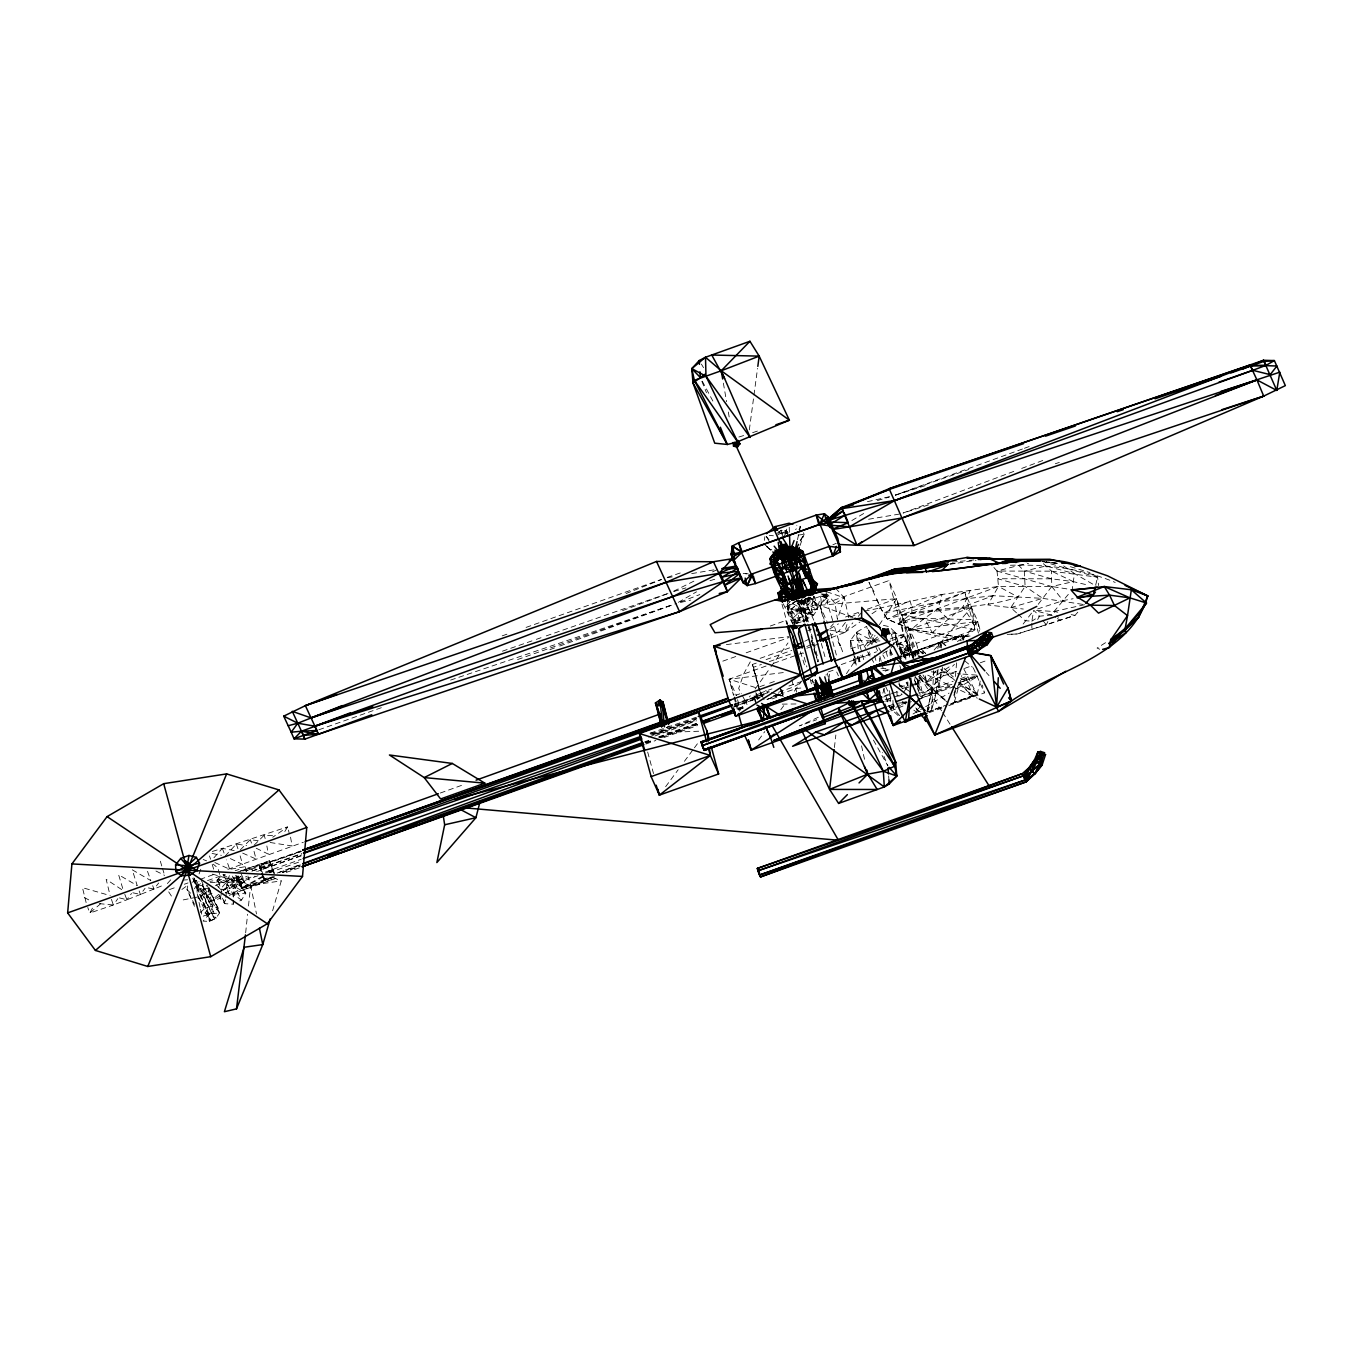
<?xml version="1.0" encoding="UTF-8"?>
<svg xmlns="http://www.w3.org/2000/svg" width="1353" height="1353" viewBox="0 0 1353 1353"><rect width="100%" height="100%" fill="white"/><g stroke="black" fill="none" stroke-linecap="round" stroke-linejoin="round"><path stroke-width="0.75" stroke-dasharray="5 3.75" d="M963.776 639.665L963.877 635.69L941.214 641.728L903.212 655.326L898.73 643.419L906.425 640.459L913.207 657.812M954.761 692.415L954.491 702.308L951.21 703.678L954.203 702.731L961.814 675.536M219.271 894.874L220.319 898.747L224.919 903.686L233.291 904.193L234.086 886.181L237.57 880.549L246.686 876.389M947.963 704.439L928.479 711.712L931.354 710.815L936.361 692.854L938.119 668.534M933.722 670.614L931.608 710.376L943.599 706.367M909.504 657.118L910.146 648.797L906.814 645.753L898.73 643.419L899.119 648.679L902.451 651.757L904.48 657.71M955.438 676.517L956.605 662.412M962.862 640.07L963.877 635.69L962.643 639.445M963.218 640.087L963.218 636.181L941.214 641.728L938.694 644.688L918.416 649.897L915.846 652.755L902.84 656.171L905.275 650.049L902.908 653.973L905.36 659.469M245.654 932.826L247.599 914.239M248.478 905.986L250.66 885.336L247.887 876.017M917.994 653.922L918.416 649.897L922.374 650.81L925.672 653.398M940.572 647.749L941.214 641.728L944.969 642.624L963.218 636.181M834.412 747.549L835.85 734.983M927.668 712.152L928.057 708.617M828.848 679.138L829.541 673.676L825.854 674.995M898.071 715.5L889.445 707.467L891.272 693.04M749.325 429.899L753.706 397.106M753.976 395.059L757.545 368.422M764.344 540.371L764.851 536.684M893.809 704.355L893.234 708.245L899.914 715.991M914.611 680.779L915.254 676.601L915.541 685.041M783.252 603.776L793.078 624.342L804.984 620.773L810.718 613.484L813.221 598.736L826.514 594.373L828.324 598.872L827.173 602.373L833.16 622.16M222.433 898.121L224.919 903.686L225.596 899.66M225.934 897.648L227.084 881.429L230.484 872.973M1017.93 614.144L1025.084 620.706L1031.849 621.179L1033.743 610.237L1039.544 616.19L1051.095 615.04L1055.814 617.678M918.399 676.534L932.369 688.677L926.923 712.371L938.779 687.527L942.178 669.025M220.319 898.747L221.317 893.47M917.486 687.341L919.871 674.961L934.077 689.015L936.361 692.854L945.172 700.533M937.714 670.581L934.077 689.015L919.533 694.275M187.746 885.978L187.002 889.53L194.494 906.307M914.949 656.746L915.846 652.755M794.228 624.308L795.293 619.606L798.152 622.684L794.228 624.308L791.505 621.247L795.293 619.606L793.078 624.342L791.505 621.247M937.798 648.662L938.694 644.688M797.475 539.661L800.536 526.283L796.714 525.268M963.793 668.889L977.137 694.546L949.586 704.372L977.137 694.546L980.299 680.711M926.856 711.982L932.369 688.677L917.841 677.616M917.757 699.569L936.361 692.854L942.567 666.978M1095.676 585.071L1097.604 577.207L1090.721 572.86M869.116 582.602L880.499 607.937L887.314 619.217L911.533 629.297L924.42 618.253L937.95 609.036L942.043 594.441L998.48 586.424L1051.738 586.492L1072.236 589.739L1074.451 573.554L1060.617 563.744M831.385 637.584L844.644 632.527L847.79 621.619M272.613 910.738L281.289 880.871L273.678 877.894M798.152 622.684L791.404 622.109L804.984 620.773L790.558 620.266C805.069 617.019 821.931 610.152 825.584 594.018M939.456 647.444L941.214 641.728L944.597 644.045M917.249 653.702L918.416 649.897L923.524 653.381L918.416 649.897L899.576 659.063M792.486 618.507L791.251 609.256L800.756 600.952L810.599 605.941L813.627 615.057L787.48 600.783L788.173 608.833L817.28 609.645L814.032 601.121L813.897 596.25L812.95 599.971L792.486 618.507L787.598 605.654L799.319 620.181L807.048 618.913L813.627 615.057L817.28 609.645L817.043 604.114L813.897 596.25L787.598 605.654L788.41 614.347L792.486 618.507L799.319 620.181L806.134 598.297M916.86 684.5L919.279 676.872M800.807 600.326L788.038 612.757L800.063 608.799L802.447 601.324M835.545 588.166L844.289 597.772L837.406 619.353L835.105 603.455L827.376 594.204M868.152 655.613L869.404 651.926M871.873 644.552L874.985 635.335M882.832 693.125L885.319 685.751L891.001 698.469M799.319 620.181L797.458 610.643L800.756 600.952L807.048 618.913L797.458 610.643L791.251 609.256M200.802 869.252L198.857 874.528L196.946 870.233M799.995 545.563L804.122 534.317L801.974 529.497M785.214 533.048L786.753 529.124M954.017 693.091L956.96 685.582M194.409 888.853L198.992 881.26M209.055 887.669L219.507 912.937L216.108 918.163L209.614 921.393L203.051 921.122L209.478 913.918L212.827 906.087L207.905 888.177M798.93 529.852L800.536 526.283L795.479 529.48M953.713 695.307L959.48 682.622L977.965 676.094M1047.865 621.568L1046.258 624.832L1017.388 633.948L1008.949 634.371M216.649 882.291L219.964 875.645L217.918 868.119L213.233 864.144M750.255 661.854L743.862 673.608L738.67 688.406L741.444 693.768M92.478 908.134L89.788 913.038L87.759 907.44M800.418 541.048L804.122 534.317L795.953 535.382M1037.633 619.505L1039.544 616.19L1031.849 621.179M1023.156 624.021L1033.743 610.237M284.823 831.554L287.614 826.869L289.305 833.634M271.496 877.505L242.796 890.206L242.356 887.585L223.228 874.579L217.765 879.382L216.666 885.15L220.438 889.192L227.084 881.429L236.149 875.323L237.57 880.549L245.789 893.149L241.544 900.033L238.246 901.69M807.47 598.043L813.221 598.736L817.483 607.818L820.916 596.03L824.586 597.4L826.514 594.373L821.085 593.916L824.586 597.4L828.324 598.872L826.514 594.373L827.173 602.373M245.874 871.18L269.535 860.677L275.319 875.814M899.846 650.573L901.284 654.378L906.814 645.753L906.425 640.459L912.92 657.879M800.147 540.507L804.122 534.317M200.075 907.288L197.115 893.454L203.626 890.223L207.026 884.997L219.507 912.937L209.478 913.918L202.815 916.285M846.403 673.743L858.157 656.273M865.193 645.804L873.412 633.576M879.281 624.849L896.887 598.652L888.836 580.606L819.715 605.298L823.487 619.217M1016.509 612.841L1010.776 607.598L1025.117 586.458L1024.272 571.101L1018.724 565.436L997.043 571.051L992.933 566.417M906.239 658.015L903.212 655.461L908.692 647.478L908.979 651.469L901.284 654.378L900.963 650.353L908.692 647.478L901.284 654.378M100.731 903.635L89.788 913.038L113.364 905.022L117.829 898.663M778.651 533.488L780.901 530.291L785.805 530.325L788.359 536.042M787.074 531.678L783.675 536.481L780.901 530.291L787.074 531.678L782.034 532.456L777.518 535.095M855.722 653.82L850.716 648.865L850.479 640.527L856.297 632.291L866.63 626.338L871.4 643.91M891.103 647.799L895.771 641.204L895.517 632.866L889.276 626.676L882.224 625.086M903.297 692.685L907.964 686.089L907.846 681.912M797.458 610.643L804.122 612.452L814.032 601.121L817.043 604.114L788.41 614.347L787.48 600.783M739.313 711.171L750.272 695.814M755.143 688.998L769.739 668.534M770.956 666.826L787.987 642.946M758.644 739.99L764.8 731.567M780.816 709.682L785.738 702.951M794.346 691.163L801.737 681.049M99.209 903.618L113.364 905.022L126.911 899.779L131.512 893.487M665.642 786.685L678.157 769.772M684.415 761.316L693.176 749.494M694.427 747.803L698.165 742.729M119.453 897.902L126.911 899.779L140.441 894.451L145.059 888.295M845.422 622.481L838.589 631.496L831.08 635.047M1038.241 604.301L1051.738 586.492L1051.518 571.152L1040.288 560.869L1050.452 562.307M132.882 892.794L140.441 894.451L153.938 889.056L158.69 882.968M1068.312 594.39L1051.095 615.04L1035.671 610.761M829.829 630.075L844.644 632.527L852.813 622.854M858.259 616.393L862.351 611.539M936.225 670.75L926.839 681.878L922.864 674.657M963.015 638.937L977.762 621.433L964.689 592.242L901.893 614.685L912.108 652.214L974.887 629.788L971.488 607.446L901.893 614.685L915.118 655.698M934.111 650.066L971.488 607.446L978.456 633.136M167.383 883.56L171.391 879.078M830.742 626.811L833.414 623.818M1077.817 612.199L1075.026 615.344L1017.388 633.948L1007.089 634.388M213.943 857.734L222.366 848.365L287.614 826.869L272.731 837.253M821.085 593.916L827.833 596.639L821.186 603.878L820.916 596.03L827.833 596.639L826.091 592.343M225.139 856.128L236.335 844.035L246.601 845.625M790.389 601.358L784.858 607.328L798.507 600.242M240.276 849.955L250.271 839.638L258.186 840.754M921.579 697.15L954.44 664.357M254.195 845.151L264.19 835.224L274.101 835.782M222.991 890.528L228.302 885.826L237.147 883.881L236.149 875.323L242.356 887.585L229.384 895.517M920.784 706.486L916.607 710.156L920.886 711.949M1082.552 604.351L1042.74 598.364L993.153 595.692L962.879 606.99L932.251 632.68L911.533 629.297L887.314 619.217L880.499 607.937L877.116 599.48M867.239 646.024L877.522 636.992M201.174 879.991L212.827 906.087L193.378 879.704L196.98 885.961L197.115 893.454L209.614 921.393L209.478 913.918L218.205 908.167L212.827 906.087L205.876 907.66L200.599 912.159L209.478 913.918L216.108 918.163L202.121 884.456M910.095 685.582L915.947 683.231L919.6 680.136L922.239 692.364L918.991 692.448L913.495 677.752M202.392 884.676L209.14 902.214L221.892 891.83M223.482 890.545L241.003 876.27L244.724 881.885L246.618 888.82L241.003 876.27L209.935 881.361M776.977 533.471L779.599 531.357M905.918 659.435L902.908 653.973L905.056 652.349M898.121 623.902L912.396 613.112L970.253 590.432L962.879 606.99L971.302 619.606L911.922 618.152L898.121 623.902L924.42 618.253L932.251 632.68L955.59 636.654L969.661 636.113M889.986 709.682L894.739 706.215M181.894 889.479L186.9 885.826M893.775 643.368L903.939 636.231L896.887 598.652L819.715 605.298L824.095 619.251M844.644 632.527L860.001 621.991M871.958 613.788L880.499 607.937L942.043 594.441L911.837 607.159L887.314 619.217C929.765 604.977 975.682 611.421 1017.946 597.028L998.48 586.424L911.922 618.152L911.837 607.159L910.045 600.681L883.509 613.197L939.997 601.73L993.153 595.692M957.4 641.542L974.887 629.788L964.689 592.242M949.113 666.894L926.839 681.878L924.15 674.183M219.507 912.937L203.626 890.223L196.98 885.961L200.481 883.661M666.183 727.813L669.194 725.885M1105.519 642.692L1097.08 648.053L1099.651 649.237M200.362 896.176L210.003 890.189M835.105 603.455L844.289 597.772L848.838 617.983M851.883 520.533L866.326 511.924M796.765 600.529L791.826 603.421L788.173 608.833L788.41 614.347M913.038 713.995L923.845 707.72M925.638 706.672L949.062 693.091M956.267 688.914L977.881 676.365M678.343 602.322L696.524 591.819M778.567 692.279L793.721 686.867L802.312 681.929M883.052 653.414L889.936 649.44L893.538 656.763M898.696 696.321L902.147 694.326L896.532 691.468M202.46 884.507L209.14 902.214L223.38 894.079M225.156 893.065L244.724 881.885L240.716 872.922M829.812 628.807L838.454 623.885M262.533 876.338L242.356 887.585L237.739 875.949M269.873 872.245L273.543 870.199L269.196 861.218L236.555 872.465M263.48 876.71L241.697 888.6L237.57 880.549L227.084 881.429L217.765 879.382L218.78 887.128M220.438 889.192L227.304 889.581L234.086 886.181L245.789 893.149L233.004 894.215L225.444 892.54M673.726 591.16L695.916 580.149M712.541 571.896L718.088 569.156M804.731 641.254L810.126 638.599M850.53 617.171L858.969 613.163M806.709 646.599L812.341 643.943M818.328 717.259L799.555 725.868L816.705 719.711M257.611 871.4L270.38 865.599L272.545 871.755L268.655 872.736M902.84 656.171L904.65 655.359M805.001 599.345L810.396 596.944M921.021 698.283L949.84 686.884M832.822 544.819L836.222 543.331M148.373 887.923L153.938 889.056L163.544 885.133M884.794 695.763L890.629 693.413M902.316 688.711L908.151 686.36M890.866 710.917L896.481 708.651M898.358 707.89L903.973 705.64M626.135 593.51L632.003 591.193M633.965 590.415L661.363 579.591M883.644 697.015L897.36 691.586M905.208 688.491L909.131 686.935M911.093 686.157L918.941 683.062L916.539 677.464M910.146 648.797L902.451 651.757L898.73 643.419L910.146 648.797L912.785 658.167M903.212 655.461L910.907 652.501M899.119 648.679L906.814 645.753L908.979 651.469M680.407 601.916L699.839 594.559M1013.786 471.402L903.077 513.041L929.139 504.686M1021.684 468.426L1045.412 459.496M622.566 610.609L667.942 593.561M277.145 873.04L300.89 864.313M653.245 734.78L696.795 718.781M734.408 704.947L768.047 692.584L734.239 704.541M263.277 878.148L261.856 872.871L264.427 879.01L268.401 877.556L264.427 879.01L264.478 880.313L272.427 877.471L264.478 880.313L261.417 873.497M282.27 872.482L300.112 865.937M654.852 735.998L696.474 720.76M734.138 706.959L759.896 697.522L734.019 706.57M549.876 649.677L557.791 646.785M559.77 646.058L676.517 603.387M1022.462 448.993L895.398 495.08L954.964 474.311M1024.441 448.266L1032.39 445.391M890.257 638.988L903.973 634.033L913.799 656.019M841.278 664.56L876.524 651.808M896.126 644.738L905.918 641.187L903.973 634.033M286.278 872.414L300.231 867.544M645.026 742.408L649 740.97M658.911 737.385L698.537 723.026M738.18 708.651L746.112 705.792M773.865 695.73L781.797 692.854L782.981 695.036L769.079 700.008M902.823 656.932L912.615 653.381L913.579 656.966M885.183 671.156L889.09 669.752M885.944 700.025L901.673 694.343M900.523 705.606L893.234 708.245L889.445 707.467L883.374 688.017M192.126 882.241L198.079 880.11M200.075 879.399L213.96 874.393M227.862 869.404L303.326 842.276M440.317 793.027L464.147 784.452M272.427 877.454L264.478 880.313L261.856 872.871M645.871 743.051L651.842 740.903M661.769 737.334L697.522 724.464M767.05 699.45L782.947 693.717L781.696 689.54M960.478 678.631L967.632 676.06L966.431 679.071L972.672 695.73L977.137 694.546L966.431 679.071L958.888 680.052M770.297 626.033L785.856 620.469L787.412 623.936M807.707 630.532L811.394 629.213M845.54 617.002L859.375 612.063M867.273 609.239L896.887 598.652L912.007 654.277L904.108 657.101M722.823 661.143L736.438 656.29M746.163 652.806L788.968 637.517M756.259 663.105L752.302 664.509L760.082 693.159L761.316 695.899L765.257 694.478M766.119 659.587L791.776 650.421M758.712 686.343L753.536 667.266L761.418 664.441M769.316 661.617L791.015 653.871M806.811 648.222L818.65 643.994M766.069 666.031L729.132 679.223L733.512 695.357M773.848 663.241L797.188 654.903M799.133 654.209L803.022 652.822L806.845 666.944M169.497 889.564L176.905 886.908M184.312 884.253L188.016 882.934M850.716 648.865L878.723 638.87M891.796 634.202L895.517 632.866L900.827 652.383M207.567 880.6L225.308 874.258M235.185 870.74L239.126 869.336M915.677 655.562L908.692 629.889L971.488 607.446M240.445 871.078L269.535 860.677L273.796 873.023M735.863 695.256L739.837 693.835M759.709 686.732L767.658 683.891M769.637 683.18L777.586 680.339M261.146 871.433L259.083 865.632L301.415 851.189M892.101 640.476L903.939 636.231L888.836 580.606M251.861 871.163L301.482 853.642M203.542 889.665L207.483 888.261M215.364 885.437L241.003 876.27M301.042 855.519L261.315 869.725L259.691 866.089L301.55 851.477M760.082 693.159L771.92 688.914M265.391 872.076L301.161 859.29M650.81 734.358L696.491 718.02M258.017 875.746L240.563 881.987L237.57 880.549L245.789 893.149M265.78 872.973L273.543 870.199L265.239 871.569M788.934 686.022L800.773 681.794M828.391 671.917L834.311 669.803M269.146 872.702L300.941 861.337M648.594 737.097L696.271 720.067M207.263 895.263L215.144 892.456M223.025 889.631L244.724 881.885L209.85 882.562M974.887 629.788L901.893 614.685L916.37 643.368L977.762 621.433L980.519 631.563M279.175 872.465L301.026 864.652M644.721 741.833L648.696 740.412M658.623 736.878L698.351 722.671M738.078 708.482L746.027 705.64M773.848 695.696L781.797 692.854L780.36 687.578L782.981 695.036L781.662 691.315M771.142 697.421L795.767 688.626L803.97 687.662M282.32 872.617L300.197 866.224M645.871 742.712L651.825 740.581M659.774 737.74L697.522 724.244M767.05 699.4L782.947 693.717M273.391 876.507L242.356 887.585L238.28 876.017L242.796 890.206L236.995 876.795M645.905 744.015L655.833 740.463M663.782 737.622L697.556 725.563M274.676 876.812L241.697 888.6L275.775 878.418L230.839 894.451M209.14 902.214L220.979 897.986M904.092 655.41L961.611 634.861L963.336 638.717M192.701 878.215L210.611 920.497L214.586 919.076L196.033 879.738M956.537 671.274L926.839 681.878L925.181 675.807M964.469 668.433L970.405 666.319M980.299 662.784L988.231 659.943M919.025 693.446L953.222 681.236M887.568 706.401L895.28 703.645M890.426 707.213L894.401 705.809M902.333 702.968L906.29 701.547M920.175 696.592L949.941 685.954M959.852 682.419L977.712 676.026M928.919 712.727L946.779 706.351M948.757 705.64L984.46 692.888L982.346 685.075M760.149 658.336L789.814 647.783M502.217 635.859L508.187 633.745M526.08 627.403L661.296 579.456M318.885 729.774L384.455 706.604M517.573 659.554L672.542 604.791L448.722 680.728M928.801 711.712L944.106 706.3M300.856 850.952L259.083 865.632L261.163 871.061M915.896 695.594L936.361 692.854L955.083 686.242M956.943 473.618L968.849 469.457M502.437 651.182L534.334 640.054M536.329 639.36L544.295 636.57M546.291 635.876L667.892 593.477M259.759 868.558L301.618 854.047M650.387 733.123L696.22 717.225M734.087 704.101L767.98 692.364M301.195 855.908L261.315 869.725L263.192 874.816M652.095 734.408L695.966 719.221M733.85 706.114L761.756 696.44M972.435 696.288L959.48 682.622L977.137 694.546L954.491 702.308L972.672 695.73L958.296 683.316M752.64 432.672L758.441 430.711M667.198 577.393L680.694 572.826M1037.65 608.951L1063.103 600.614L1073.149 598.702M1055.357 463.724L1059.365 462.422M895.415 495.164L927.549 484.915M212.37 851.443L222.366 848.365L234.729 850.665M738.873 437.019L744.81 435.209M877.37 500.593L889.395 496.991M673.895 591.481L685.92 587.879M709.97 580.691L717.986 578.306M1010.776 607.598L1042.74 598.364L1025.117 586.458L997.753 578.746L1051.619 578.83L1073.335 581.638L1089.013 585.325M252.267 870.74L270.38 865.599M196.726 897.191L179.864 900.591M889.445 707.467L899.441 704.828M901.436 704.304L911.432 701.666M237.57 880.549L255.057 876.152M242.677 871.011L271.26 864.229L273.577 873.125M938.779 687.527L951.954 684.398M961.459 679.527L977.627 675.739M680.593 602.44L690.757 600.089M824.586 597.4L827.833 596.639M867.425 501.675L889.411 496.703M997.043 571.051L1051.738 586.492L1073.335 581.638L1051.518 571.152L997.043 571.051L998.48 586.424L987.825 604.96L1023.308 609.036M1084.497 604.723L1053.97 611.488L1035.755 610.355M1018.724 565.436L1028.534 563.355M864.364 611.15L880.499 607.937M882.849 670.547L888.887 669.515M885.775 701.311L891.813 700.279M230.889 869.133L245.13 866.698L256.546 871.18M868.592 519.264L899.068 514.123M667.3 577.714L675.435 576.344M691.687 573.604L714.029 569.833M949.992 564.235L955.996 563.322M958.009 563L976.054 560.227M212.539 874.123L250.66 885.336L281.289 880.871M726.358 644.603L788.698 636.654M917.435 654.92L908.692 629.889L977.762 621.433L979.403 631.242M783.286 672.576L729.132 679.223L734.036 694.985M897.073 703.306L907.339 702.139M950.06 563.829L956.03 563.22M952.309 562.121L958.262 561.512M960.258 561.309L974.16 559.888M885.133 699.298L891.238 698.706M196.98 885.961L205.013 885.183M183.416 880.059L187.577 879.771M915.947 683.231L918.941 683.062L919.38 687.95L915.947 683.231L922.239 692.364M970.016 636.011L955.59 636.654L911.533 629.297M649.964 733.14L700.6 731.144M782.237 704.118L796.748 703.966M796.951 600.901L814.032 601.121M852.864 650.776L850.479 640.527L881.361 640.984M899.728 685.971L907.964 686.089L906.899 682.183M1010.37 565.266C1046.376 564.133 1082.248 568.548 1115.227 582.45M788.038 612.757L810.718 613.484L805.204 601.104M748.158 573.79L742.408 573.486L746.67 573.824M1049.911 562.493L1045.835 561.969L1049.827 562.205M880.888 668.23L889.293 668.822M931.338 671.849L960.765 673.963M962.879 674.115L977.593 675.181M1051.518 571.152L1097.604 577.207L1098.568 585.545M769.231 535.314L773.358 535.788M1045.835 561.969L1049.539 562.425M1051.382 562.645L1058.773 563.524M1051.941 562.747L1058.029 563.524M1052.482 562.594L1058.587 563.457M270.11 842.496L292.13 845.963L290.371 836.239M1057.792 612.182L1053.97 611.488L1058.334 617.374M1071.187 614.634L1075.026 615.344L1046.258 624.832L1041.793 619.065M212.1 853.439L221.418 855.35M908.692 629.889L961.408 640.798M902.772 701.936L906.189 702.647M860.491 655.85L867.544 657.44M787.412 533.809L781.29 532.321L780.901 530.291M807.842 598.719L812.95 599.971L817.043 604.114M813.627 615.057L804.122 612.452L801.044 608.004M1051.619 578.83L1024.272 571.101L1045.903 566.011L1074.451 573.554L1098.822 587.625M1097.604 577.207L1040.288 560.869M902.908 653.973L906.882 655.106L905.275 650.049M106.16 894.434L82.465 887.669L86.406 903.703M1070.392 566.704L1089.943 572.607M755.329 687.51L729.132 679.223L736.472 695.662M765.409 690.69L769.434 691.975M771.447 692.601L783.539 696.423M759.828 697.928L753.384 695.882L753.638 699.416M826.751 591.785L844.289 597.772M853.016 617.543L819.715 605.298L827.765 623.344M892.202 631.919L903.939 636.231L912.007 654.277M203.187 859.51L206.569 860.829M800.063 608.799L810.718 613.484M242.677 853.117L256.038 859.02L253.704 850.124M214.839 862.537L229.706 869.286L226.441 859.882M927.718 675.164L950.635 685.768M952.546 686.664L977.373 698.148M230.382 858.614L242.627 864.449L239.38 853.286M256.224 848.246L268.351 854.132L266.862 845.963M758.272 698.283L753.384 695.882L755.634 702.9M904.041 648.797L916.742 655.123M155.95 871.011L164.626 875.374M876.862 642.776L856.297 632.291L858.259 648.645M84.309 897.546L91.547 901.335M810.599 605.941L817.28 609.645M1057.37 618.558L1060.515 620.334M228.302 885.826L223.228 874.579L227.084 881.429L234.086 886.181L241.544 900.033L233.004 894.215L228.302 885.826L217.765 879.382L221.655 891.695M919.651 711.171L916.607 710.156L916.082 705.674M977.137 694.546L955.117 680.559L942.72 669.667M121.685 889.581L106.177 879.349L110.117 895.568M898.713 684.178L912.463 693.311M902.299 701.717L905.597 704.118M913.833 710.139L917.131 712.541M763.836 544.058L771.853 549.944M811.124 680.255L814.269 682.622M940.606 669.515L953.493 679.324M925.469 653.296L922.374 650.81L941.214 641.728L945.933 645.55M964.774 660.856L972.452 667.198M945.037 699.67L932.369 688.677L948.149 703.053M766.914 546.73L771.531 550.739M766.847 546.68L771.362 550.62M945.544 645.719L941.214 641.728L941.553 648.036M944.106 668.399L953.324 676.923M922.712 653.905L918.416 649.897L918.67 654.074M809.99 597.062L812.95 599.971L810.244 592.648M937.95 609.036L947.861 618.93M899.83 685.87L902.654 688.694M190.553 893.183L187.002 889.53L194.544 904.396M919.871 674.961L936.361 692.854M788.241 532.981L785.805 530.325L781.29 532.321L783.742 537.851M986.236 672.458L989.043 675.621M778.77 531.053L781.222 534.012M1051.738 586.492L1063.103 600.614M766.407 536.464L768.994 539.695M915.761 707.89L919.55 712.845M198.265 897.614L209.478 913.918M806.117 615.412L794.904 597.891M168.702 891.864L171.882 896.768M766.204 536.532L770.567 543.297M920.192 677.092L941.553 710.782M942.669 712.557L950.533 724.971M232.395 876.084L237.147 883.881L233.004 894.215L233.291 904.193M701.395 364.126L703.543 367.695M866.546 649.981L856.297 632.291L863.721 659.604M867.561 651.757L873.7 662.378M868.66 629.906L877.759 645.973M878.757 647.749L881.801 653.11M882.816 654.886L884.828 658.454M873.446 740.125L887.889 765.933L882.427 752.572M915.947 677.599L918.941 683.062L918.991 692.448M874.004 591.701L868.93 582.28M842.682 651.774L840.01 644.924M702.292 381.191L713.166 401.638M742.374 695.56L747.008 704.507M193.851 877.809L214.586 919.076M840.331 645.888L837.659 640.544L840.331 645.888L833.752 624.139M906.155 682.419L907.964 686.089M857.87 656.949L860.609 662.632M208.734 888.566L218.205 908.167M973.264 667.841L984.46 692.888M905.918 641.187L914.56 660.535M868.254 629.974L874.748 644.502M875.56 646.311L877.996 651.757M798.405 599.565L807.048 618.913M753.536 667.266L752.302 664.509L759.625 690.013M764.039 699.805L761.062 693.142L753.384 695.882L757.105 704.22M757.731 699.721L755.786 692.567L758.187 697.911M269.196 861.218L273.898 872.617M193.378 879.704L205.876 907.66M804.663 599.616L813.948 620.57M836.729 672.035L838.42 675.857M227.304 889.581L229.553 895.06M701.852 381.292L706.486 392.776M779.937 688.203L781.797 692.854M194.088 878.232L210.611 920.497M124.814 894.35L126.911 899.779M755.786 692.567L757.765 697.928M152.686 885.674L153.938 889.056M139.156 890.934L140.441 894.451M854.267 658.691L856.398 664.594M250.271 839.638L251.523 843.105M222.366 848.365L224.446 854.183M147.511 871.332L150.826 880.583L132.256 869.81L137.245 885.64L118.624 874.765L123.411 890.731M111.42 899.356L113.364 905.022M236.335 844.035L238.213 849.566M209.478 855.942L210.578 859.223M897.648 646.971L895.771 641.204L896.819 645.093M762.196 696.643L761.062 693.142L761.316 696.66M259.691 866.089L261.315 871.163M734.662 696.947L738.958 710.731M800.384 651.723L805.17 667.181M223.786 900.066L224.919 903.686M212.201 864.398L213.825 869.708M160.331 861.201L161.937 866.529M162.478 868.288L164.102 873.615M804.274 621.906L797.61 599.937L804.054 622.312M263.598 876.22L264.427 879.01M245.13 866.698L247.345 874.156M800.13 600.242L806.473 622.245M811.648 640.24L817.99 662.226M264.19 835.224L265.154 838.556M760.183 691.975L761.316 695.899L759.236 688.254M781.983 604.131L787.564 624.308M961.611 634.861L962.676 638.768M916.37 643.368L919.127 653.499M891.39 634.472L894.045 644.231M899.88 665.71L901.47 671.562M891.526 655.292L889.936 649.44L890.173 655.545M898.95 682.622L900.016 686.529M886.13 651.605L887.72 657.457M881.209 661.245L879.602 655.393L879.619 661.516M881.733 663.19L883.847 671.003M889.158 690.52L891.272 698.334M874.579 655.613L876.169 661.465M857.498 657.017L859.087 662.869M850.479 640.527L854.183 654.192M854.724 656.154L856.838 663.951M853.371 658.623L855.485 666.437M830.471 633.289L836.949 657.135M821.305 643.385L825.702 659.537M827.207 673.084L828.307 677.126M811.648 640.933L815.504 655.072M810.143 679.037L811.783 685.075M785.856 620.469L786.956 624.494M795.767 688.626L796.731 692.195M791.776 679.713L793.721 686.867M737.571 699.704L740.311 709.784M734.053 697.37L737.334 709.479M647.681 752.065L653.533 773.595M802.65 600.174L818.683 661.482M801.771 599.413L808.485 625.509M809.009 627.521L817.787 661.668M801.754 599.447L807.2 621.906M807.69 623.953L809.179 630.075M853.337 652.822L856.212 665.101M861.557 745.858L865.108 762.027M200.498 909.267L201.766 915.203M250.66 885.336L256.495 913.935M812.324 679.257L813.102 683.265M203.626 890.223L209.614 921.393M723.381 383.136L726.561 401.706M728.337 412.022L729.385 418.212M895.517 632.866L897.394 645.077M859.24 656.814L859.967 662.936M896.887 692.33L897.191 696.186M888.65 775.946L888.955 779.954M892.963 703.78L893.234 708.245L892.929 700.414M890.122 648.933L890.426 657.034M789.222 527.281L789.442 533.319M272.46 869.421L272.545 871.755M1031.849 623.259L1031.882 629.5M807.335 598.652L806.997 603.573L803.394 602.102L803.192 600.14L806.997 603.573L809.246 600.005L807.335 598.652M805.627 598.516L803.394 602.102L809.246 600.005L805.627 598.516M743.22 708.025L737.25 710.173L743.203 707.923"/><path stroke-width="1.5" d="M812.832 594.474L815.25 592.022L815.774 587.473L802.972 551.517C794.16 544.819 784.114 551.111 774.829 552.379L771.836 556.066C780.393 562.611 784.317 573.926 782.829 584.496L786.262 592.174L794.093 599.819L787.903 598.787C779.649 586.965 772.935 572.674 769.975 558.671C775.489 548.388 789.543 543.991 799.724 549.876C792.503 563.778 799.944 580.217 796.291 594.948L794.549 591.329L797.255 587.608L796.748 583.177M794.093 598.398L794.126 595.557L799.116 592.648L815.774 587.473L817.432 583.853L812.984 580.048L809.263 579.524L804.578 569.055L796.849 557.013L799.724 549.876L802.972 551.517L806.134 574.822L812.544 589.147L811.648 593.037L815.25 592.022L815.774 587.473L810.904 585.917L811.648 593.037L817.432 583.853L809.263 579.524L811.276 576.209L806.134 574.822L801.28 567.11L796.849 557.013L799.809 552.278L802.972 551.517M821.44 700.194L821.677 688.423L824.704 699.535M826.412 696.896L826.649 686.664L829.169 695.916M796.849 557.013L805.12 563.711L809.483 569.139L809.111 581.469L811.276 576.209L810.819 585.308L815.758 587.98L812.544 589.147L810.904 585.917L814.185 582.213L812.544 589.147M798.456 597.84L798.71 590.99L797.255 587.608M980.824 640.629L986.066 631.817L985.796 635.707L988.992 639.14L987.25 644.603L983.935 644.383L980.824 640.629L981.01 637.06L986.066 631.817L991.445 632.764L993.119 636.992L987.25 644.603L969.78 655.833L703.915 749.85L702.224 745.621L701.091 741.901L993.119 636.992L985.796 635.707L969.069 654.125L969.78 655.833C979.64 652.129 984.308 642.134 993.119 636.992M987.25 644.603L987.453 641.034L991.445 632.764L985.796 635.707M799.302 547.441L794.38 559.11L789.374 561.664L783.844 561.427L780.393 558.501L778.246 542.418M932.369 571.626L999.41 563.237L1011.063 559.466L1049.86 559.263L1080.404 566.366L1107.566 575.837L1147.784 595.946C1130.533 655.985 1056.727 669.515 1011.452 700.972L996.569 707.264L998.311 677.735M794.093 599.819L792.452 599.531L788.596 592.479L784.639 582.483L773.848 572.116L773.696 554.155L780.749 551.534L797.272 555.66L799.809 552.278L796.173 552.142L782.254 557.199L779.582 546.003L783.725 544.515L784.368 553.022L782.254 557.199L774.39 559.905L769.975 558.671L773.696 554.155L782.981 547.965L799.724 549.876L805.052 559.229L805.12 563.711L787.564 584.665L775.032 558.688L774.829 552.379L780.749 551.534L792.604 547.187L796.714 548.151L805.12 563.711M733.225 442.448L733.512 446.05L737.351 447.251L737.74 441.991L705.978 376.219L705.505 357.26L749.934 341.277L759.185 356.127L789.374 420.191L733.225 443.615L737.351 447.251L739.905 443.767L737.859 440.368M763.532 718.088L764.327 707.704M853.439 700.854L853.05 706.114L883.34 771.278L884.304 786.939L838.623 803.428L829.592 789.408L802.211 731.483M910.907 678.732L908.675 718.561L905.258 722.181L896.024 701.666L889.581 682.656M757.934 870.791L1024.982 780.038L1035.383 773.375L1042.148 764.952L1045.531 754.568L1037.852 752.082L1034.284 760.301L1023.088 775.912L757.409 868.423L759.507 875.036L1024.982 780.038L1032.863 770.483L1037.176 760.741L1037.852 752.082L1040.643 751.439L1044.482 752.691L1041.1 763.058L1035.383 773.375L1026.031 781.916L760.555 876.93L757.934 870.791L757.409 868.423L1022.242 773.679L1035.333 762.179L1041.692 753.333L1044.482 752.691L1023.088 775.912L757.934 870.791L758.982 872.685M67.65 912.903L71.912 863.924L107.073 816.62L163.696 783.675L226.627 773.899L278.989 789.932L306.759 827.461L302.497 876.44L267.336 923.744L210.713 956.689L147.781 966.465L95.42 950.432L67.65 912.903L306.759 827.461M734.544 561.191L731.161 554.206L735.542 563.93L731.161 554.206L732.328 546.02L738.789 542.756L816.231 515.087L824.434 513.734L828.087 516.711L837.862 538.595L840.433 551.906L832.839 555.88L755.397 583.566L747.194 585.545L743.017 582.703L731.161 554.206L742.205 552.092L819.647 524.423L826.971 523.053L830.607 526.013L840.399 547.897L832.839 555.88L816.231 515.087L826.971 523.053L828.087 516.711L819.647 524.423L741.326 552.075L734.848 555.339L733.241 560.818L742.205 552.092L738.789 542.756L741.326 552.075L755.397 583.566L753.367 576.107M1220.795 391.457L1256.954 379.939L1263.702 396.108L913.968 545.563L889.141 488.704L1250.054 365.107L1256.954 379.939L1276.775 390.425L1279.803 372.16L894.722 500.542L826.954 520.804L841.295 508.745L889.141 488.704L1263.533 360.287L1274.374 360.591L1285.35 385.622L1263.702 396.108L902.231 517.945L849.396 526.841L829.068 525.065L827.038 519.958L841.465 507.578L888.109 489.921M810.582 595.083L811.09 589.519L815.25 592.022L810.701 594.779L811.09 589.519L806.354 595.083L797.34 598.516M799.183 647.867L792.621 628.925L792.926 625.864M245.434 934.889L236.504 1008.864L224.395 1011.723L244.115 947.269L262.77 944.58L270.296 918.704M822.404 717.665L839.553 711.509L867.78 774.136L877.184 789.492L829.592 789.408L834.175 749.647M838.505 711.966L838.978 707.788L851.764 701.429L855.603 702.63L853.05 706.114L839.553 711.509L883.34 771.278L896.768 776.03L889.276 783.962L884.304 786.939L804.663 729.487M799.2 628.35L811.817 674.792L817.483 670.598L804.866 624.156L799.2 628.35L798.507 633.813L802.346 647.952M816.468 630.887L816.924 627.234L812.206 623.699L823.182 664.086M757.815 366.375L759.185 356.127L711.746 355.027L724.582 378.434M784.368 557.537L783.844 561.427L776.148 554.747M783.725 544.515L786.6 549.436L796.173 552.142L792.604 547.187L790.896 548.455L792.452 554.24L784.689 548.1L779.582 546.003L786.6 549.436L796.714 548.151L797.272 555.66L790.896 548.455L786.6 549.436L779.582 546.003L780.749 551.534L774.39 559.905M772.867 551.939L780.393 558.501L788.292 555.677L796.545 554.95L797.086 551.161M759.507 875.036L1026.031 781.916L1034.673 773.747L1039.273 764.513L1040.694 754.788L1045.531 754.568M794.904 597.891L791.793 593.544L792.266 590.297L779.599 582.45L769.975 558.671M181.505 875.763L187.255 865.785L188.963 855.468L196.388 857.362L199.534 863.197L196.946 870.233L189.826 875.205L181.505 875.763L175.873 871.653L175.586 864.804L180.744 858.411L188.963 855.468M923.304 714.012L905.258 722.181L909.487 696.846L890.511 681.997M1102.627 649.372L1109.308 647.563L1110.61 640.189L1127.523 615.632L1131.345 589.773L1104.285 586.542L1071.238 590.229L1077.411 597.147L1090.366 605.146L1098.518 613.129L1129.924 597.874L1146.498 603.049L1140.985 611.336L1124.106 630.904L1108.665 643.521M881.852 634.861L882.968 628.959L888.177 629.28L889.716 633.542L881.852 634.861L882.968 628.959L886.858 630.481L888.177 629.28L885.589 637.178L881.852 634.861L888.177 629.28M661.668 726.798L656.814 705.945L659.96 700.008L662.327 723.517L661.668 726.798L655.461 702.9L659.96 700.008L662.97 701.987L662.31 705.268L664.492 726.815M771.836 556.066L770.212 563.998L775.438 567.956L783.083 576.716L787.615 589.13L792.266 590.297L791.048 596.808L787.903 598.787L792.452 599.531M443.124 814.844L444.663 824.772L436.867 862.571L475.901 817.719L480.112 801.45M796.545 554.95L794.837 551.128L797.035 541.572M774.17 546.172L780.63 554.256L788.292 555.677L794.38 559.11L795.801 553.292M925.317 716.532L924.522 719.813L925.942 721.352L925.317 716.532L927.262 715.669M1085.749 603.32L1093.258 594.914L1095.186 587.05M884.304 786.939L896.768 776.03L894.705 766.204L895.686 762.213L874.055 702.41L861.286 701.006L865.988 712.473M919.11 811.462L1022.242 773.679L1026.031 781.916L1035.333 762.179L1037.852 752.082M794.499 570.695L786.6 549.436L784.368 553.022L777.62 554.307L782.254 557.199L774.829 552.379L778.702 559.127L773.189 565.689L770.212 563.998L775.032 558.688L775.438 567.956L779.599 582.45L784.639 582.483L782.694 573.757L773.189 565.689L775.032 558.688L778.702 559.127L777.62 554.307L773.696 554.155L782.254 557.199L780.698 551.415L782.981 547.965L786.769 549.267L792.452 554.24M787.074 595.878L781.155 590.838L778.009 592.902L778.973 597.603L787.074 595.878L780.613 590.212L778.973 597.603L782.44 602L787.074 595.878L799.995 597.299M819.969 700.144L814.388 684.195L818.92 700.871L819.986 696.846L815.47 680.17L825.685 697.471M779.345 557.132L783.844 561.427L788.292 555.677L794.093 540.54M890.595 675.079L895.601 658.032L901.318 656.002M787.903 598.787L789.103 594.728L802.228 596.555L805.187 590.483L809.094 595.32M773.848 572.116L775.438 567.956L801.28 567.11L804.578 569.055L809.483 569.139L807.538 575.701L810.819 585.308L814.185 582.213M986.066 631.817L984.324 637.28L978.118 644.857L968.663 653.025L703.915 749.85L701.091 741.901L966.854 648.51L981.01 637.06L984.324 637.28L991.445 632.764M881.598 696.812L879.738 702.342L869.167 699.941L862.91 693.751L877.843 688.423M802.075 597.079L804.054 591.261L810.244 592.648L812.679 595.049M789.932 625.357L792.621 628.925L793.704 625.847M1037.176 760.741L1040.643 751.439L1042.148 764.952L1034.673 773.747L1028.94 768.335L1034.284 760.301L1037.176 760.741L1042.148 764.952L1035.333 762.179L1034.284 760.301M836.458 546.392L832.839 555.88L829.44 546.308L751.997 573.976L743.017 582.703L741.495 577.122M809.483 569.139L806.134 574.822L804.578 569.055L805.052 559.229L781.138 568.074L784.639 582.483L783.083 576.716L779.599 582.45L787.615 589.13L781.239 588.673L782.829 584.496L787.615 589.13L782.947 592.496L791.793 593.544M794.735 598.398L791.048 596.808L786.008 596.758L788.596 592.479L792.266 590.297L784.554 588.335L782.947 592.496L786.262 592.174L796.596 599.193L799.116 592.648L802.228 596.555M1024.982 780.038L1029.633 767.963L1034.673 773.747M1110.593 639.479L1124.106 630.904L1138.651 617.408L1147.784 595.946L1125.02 585.375M908.928 677.16L934.737 734.933L965.67 657.389M236.504 1008.864L262.77 944.58L259.421 928.243M147.781 966.465L226.627 773.899M810.819 585.308L812.984 580.048L815.758 587.98M751.997 573.976L747.194 585.545L744.319 580.336M883.797 575.6L891.965 573.503L895.297 568.869L948.081 564.049M827.173 697.793L829.321 693.514L828.679 679.088L832.704 693.903L829.406 682.961L830.471 695.188M739.905 443.767L736.066 442.566L733.512 446.05L739.905 443.767L737.74 441.991L727.305 444.461L714.739 443.175L693.007 383L694.36 380.311L691.789 368.625L699.23 360.541L705.505 357.26L721.25 370.756L789.374 420.191L775.844 424.791M1028.94 768.335L1024.255 777.603L1026.031 781.916M788.055 557.707L789.374 561.664L788.292 555.677L794.837 551.128L798.558 544.396M801.585 596.825L805.187 590.483L806.354 595.083L809.263 594.88M854.538 695.78L704.456 750.357L702.224 745.621L968.663 653.025L975.141 642.032L981.01 637.06M1036.804 606.381L967.006 640.95L968.038 651.52L996.569 707.264L1007.951 688.034L990.785 655.782L968.088 651.842L984.849 670.868M796.291 594.948L798.71 590.99L804.054 591.261L808.502 595.624M780.749 551.534L782.981 547.965M786.6 549.436L784.368 553.022L792.892 571.592M858.952 671.764L862.673 685.43L868.491 677.176L873.666 674.2M787.48 600.783L790.896 595.963L798.71 590.99L804.646 596.842M1035.333 762.179L1041.692 753.333L1041.1 763.058L1032.863 770.483M342.36 705.556L297.795 723.212L291.199 732.193L294.041 738.823L304.899 739.127L371.787 714.773M854.859 706.959L851.764 701.429L849.21 704.913L853.05 706.114L894.705 766.204L883.34 771.278L867.78 774.136L829.592 789.408M1077.174 597.958L1093.258 594.914L1095.49 592.005M773.189 565.689L778.702 559.127M1109.308 647.563L1146.498 603.049L1131.345 589.773L1147.784 595.946M702.765 745.232L701.649 742.425L966.143 646.802L968.663 653.025L979.792 649.085L988.992 639.14M702.224 745.621L966.854 648.51L975.141 642.032L978.118 644.857L987.453 641.034L984.324 637.28L975.141 642.032L967.243 649.609L969.069 654.125L978.507 650.489L983.935 644.383L967.243 649.609L966.143 646.802M729.166 561.038L732.328 558.721L713.454 561.732L656.526 561.444L305.372 705.657L283.707 716.16L291.199 732.193L301.465 731.212L673.05 596.47L719.221 573.3L732.328 558.721L740.581 576.243M791.759 599.853L794.532 596.876L784.165 601.256M761.046 707.331L757.866 710.68L761.671 707.45L756.851 705.065M720.354 427.244L727.305 444.461L694.36 380.311L721.25 370.756L749.934 341.277M905.478 669.447L893.724 646.835L890.173 644.738L879.146 627.099L861.624 618.118L807.352 625.187L714.959 632.764L710.173 624.612L729.335 615.023L775.303 599.869L781.933 601.307L869.472 579.27L886.689 573.689L941.823 570.526L947.015 565.25L942.618 561.647C911.99 575.583 877.826 571.693 847.063 585.561L886.689 573.689L918.602 565.74L966.634 557.554L1040.288 560.869L1011.063 559.466L1006.04 563.423L1002.184 563.508M838.623 803.428L847.367 794.634M859.037 782.93L867.78 774.136L866.884 770.094M920.091 698.655L893.217 725.496L876.862 688.88M719.238 593.493L727.39 591.616L725.107 585.003L741.275 577.866L723.178 581.553L673.05 596.47L311.055 717.919L292.282 711.34L301.465 731.212L318.378 734.307L316.906 730.485L301.465 731.212L294.041 738.823L303.461 735.372L318.378 734.307L679.544 611.657L727.39 591.616L741.275 577.866L740.277 574.974M905.258 722.181L908.692 718.815M780.63 554.256L784.452 550.671L790.067 549.436L794.837 551.128M175.873 871.653L187.255 865.785L196.388 857.362M788.038 575.989L793.907 595.557L805.018 595.929L803.344 592.191L797.78 592.005L793.907 595.557L795.581 599.311L791.945 579.118M796.866 598.127L803.344 592.191L798.558 572.234M826.954 520.804L841.465 507.578L853.439 504.855M866.326 692.093L869.167 699.941L879.433 690.909M95.42 950.432L278.989 789.932M807.081 595.421L810.244 592.648M1138.651 617.408L1110.61 640.189M1039.273 764.513L1024.255 777.603L1022.242 773.679M774.136 734.104L770.483 737.199L773.815 747.38M705.505 357.26L691.789 368.625L693.007 383L727.305 444.461M766.525 533.674L775.066 526.621L789.053 523.239L792.892 524.254M934.737 734.933L1011.452 700.972L1007.951 688.034L1011.452 700.972L998.497 711.458L934.754 734.95L926.923 721.166L922.086 716.143M709.057 738.721L706.926 730.891L698.655 712.371L639.411 733.546L651.114 776.605L659.385 795.124L710.359 755.448L709.209 747.262M693.007 383L705.167 374.155M912.446 541.826L913.968 545.563L857.041 545.276L841.465 507.578L843.308 510.774L828.205 521.954L830.607 527.738M819.715 635.978L828.087 629.788L817.313 635.081M888.414 710.849L885.251 713.166L792.604 746.281L815.622 732.108L885.64 707.078M790.981 582.196L787.564 584.665L781.138 568.074L792.875 570.205M862.132 541.64L857.041 545.276L839.097 544.464M1109.375 644.028L1126.22 632.443L1125.053 629.246L1127.523 615.632L1114.466 605.535L1109.545 595.134L1077.411 597.147L1104.285 586.542L1129.924 597.874L1109.545 595.134L1090.366 605.146L984.223 640.037L968.038 651.52L990.734 655.495L1001.068 676.957M833.194 695.763L829.321 693.514L824.095 693.937L819.986 696.846L824.856 698.638M892.067 644.552L842.885 678.986L834.818 660.941L824.028 621.196M283.707 716.16L297.795 723.212L314.843 726.189L679.544 611.657L738.552 571.355L719.221 573.3L666.403 582.196L305.372 705.657L316.906 730.485L303.461 735.372L301.465 731.212L304.899 739.127L303.461 735.372M797.323 548.794L795.699 549.893L797.272 555.66M668.67 723.889L662.97 701.987L656.814 705.945L663.376 724.971M663.207 725.817L667.841 722.84L662.97 701.987M744.725 735.491L751.253 750.103L814.303 709.513M762.517 628.807L713.877 646.193L728.675 700.617L735.66 716.278L800.655 674.893L792.858 636.13L788.19 625.678M829.068 525.065L844.593 515.442M859.645 702.021L853.05 706.114L848.906 702.478L851.933 701.395M1065.775 671.223L998.497 711.458L996.501 707.044L979.284 699.027M900.421 721.301L893.217 725.496L888.65 713.877M802.092 673.794L815.825 665.896L835.41 658.81M804.037 680.948L817.77 673.05L837.355 665.98M843.308 510.774L827.038 519.958L828.205 521.954L848.28 522.681L844.018 512.483M722.079 568.463L736.015 566.095L737.757 568.395L721.995 577.105L725.107 585.003L739.787 573.52L721.995 577.105L719.644 572.336M886.858 630.481L881.75 633.069M452.291 763.447L424.216 777.586L389.427 754.991L452.291 763.447L484.848 783.167L440.638 798.963L424.216 777.586L484.848 783.167M801.145 643.013L795.75 645.669L801.162 647.698M880.448 665.405L899.66 656.983M892.574 763.701L895.686 762.213L861.286 701.006L894.705 766.204M819.833 640.375L829.203 635.927M779.616 595.185L783.641 593.307L781.155 590.838L778.973 597.603L783.641 593.307L778.009 592.902L780.867 600.089M1242.832 369.048L1263.533 360.287L1276.775 390.425M822.083 715.534L838.978 707.788L840.636 711.577M884.101 676.94L871.264 666.758L874.985 667.333L895.601 658.032L905.647 667.35M727.39 591.616L713.454 561.732L666.403 582.196L311.055 717.919L340.956 707.484M719.221 573.3L736.015 566.095M875.611 666.877L799.031 694.968L872.905 668.568M833.279 528.888L848.28 522.681M775.303 599.869L810.227 589.823L825.939 590.669L849.769 584.124L835.545 588.166L810.227 589.823L781.933 601.307L862.013 581.891M882.004 701.429L773.781 740.463L880.888 697.336M888.092 489.972L841.295 508.745L894.722 500.542L1252.777 370.316L1266.154 365.293L1274.374 360.591L1264.209 361.285L1230.841 372.971M879.365 665.372L888.718 661.6M888.989 711.661L885.251 713.166L877.911 709.835L852.289 724.954L844.103 721.927L824.518 734.865L815.622 732.108M773.781 740.463L881.682 697.793M722.671 379.009L721.25 370.756L759.185 356.127M944.36 562.966L893.437 570.07L869.472 579.27L867.865 578.763L895.297 568.869L929.934 567.33L947.979 564.556M1219.019 382.104L1252.777 370.316L1270.196 374.646L1276.911 366.02L1250.054 365.107L894.722 500.542L849.396 526.841L833.414 529.344M823.808 640.459L829.49 638.295M1215.434 395.55L1256.954 379.939L902.231 517.945L857.041 545.276L833.127 530.697M757.409 868.423L760.555 876.93L817.635 855.434M825.499 852.475L835.342 848.771M318.378 734.307L314.843 726.189L350.342 712.845M302.869 863.586L641.373 739.144M700.753 717.327L732.43 705.674M867.544 830.353L873.497 828.171M893.335 820.916L911.178 814.371M858.479 694.343L884.152 685.007M899.948 679.257L917.723 672.796M302.125 866.664L643.047 743.135M702.511 721.589L734.222 710.088M859.713 680.373L826.412 692.398L797.712 695.78L761.722 708.634M867.544 677.532L873.429 675.418M842.429 699.839L704.456 750.357L701.091 741.901M858.259 694.123L876.067 687.696M899.813 679.121L913.664 674.132M925.046 712.642L908.675 718.561L923.27 713.606L910.501 718.172M305.304 841.566L438.338 793.737M476.07 780.174L660.721 713.792M570.391 770.229L302.209 866.732L643.91 744.725M574.365 768.792L604.165 758.069M612.114 755.211L641.897 744.488M703.492 722.316L709.446 720.185M784.689 548.1L780.546 549.572L788.342 555.034L780.698 551.415M799.724 549.876L799.741 561.427L806.151 578.019L787.564 584.665L786.008 578.983M795.716 649L803.614 646.193M817.415 641.254L825.313 638.43L831.723 660.264M727.931 698.097L302.784 850.005L726.493 699.213M303.393 850.479L329.219 841.245M333.193 839.824L726.544 699.264M834.818 660.941L890.122 641.187M728.675 700.617L800.655 674.893L787.497 626.507M303.461 852.931L730.586 700.313M803.496 677.633L817.297 672.712M303.14 858.58L640.865 737.909M700.465 716.6L732.261 705.251M804.714 680.39L808.671 678.969M303.021 863.941L642.726 742.543M702.325 721.25L734.121 709.902M328.001 856.297L337.946 852.745M365.75 842.801L379.652 837.828M403.498 829.321L417.401 824.349M441.247 815.825L459.124 809.432M478.996 802.346L496.872 795.953M516.728 788.85L526.672 785.298M574.349 768.267L580.302 766.136M612.097 754.771L618.05 752.64M703.509 723.432L735.305 712.067M900.117 656.831L870.368 667.469L874.072 681.134M733.174 708.262L735.66 716.278L807.64 690.554L792.858 636.13M805.525 692.347L872.516 668.399M855.603 702.63L849.21 704.913L848.416 701.074M651.114 776.605L710.359 755.448L708.228 747.617M748.192 740.26L751.253 750.103L825.144 723.703L820.764 707.568M896.024 701.666L917.114 694.123M656.154 785.197L659.385 795.124L718.629 773.95L711.188 746.552M926.94 713.437L893.217 725.496L890.562 715.737M758.999 707.399L900.878 656.865L757.866 707.923L762.263 721.149M305.372 705.657L337.185 694.377M302.835 850.259L730.535 700.042M701.649 742.425L739.313 729.25M749.224 725.8L759.134 722.333M778.956 715.399L792.824 710.562M309.516 848.686L329.439 841.735M928.53 571.642L947.015 565.25L902.958 570.222L877.015 576.97L918.602 565.74L929.934 567.33L898.527 571.913L867.865 578.763M303.613 853.354L640.426 736.573M698.216 716.532L732.108 704.795M890.037 489.194L1023.578 443.649M1045.497 436.173L1075.398 425.975M1117.24 411.701L1123.227 409.671M1155.107 398.797L1220.88 376.371M866.241 670.648L871.721 668.788M709.598 563.034L713.454 561.732M314.843 726.189L372.785 706.503M1221.624 409.756L1263.702 396.108M1080.404 566.366L1074.468 565.588L1080.404 566.366C1045.395 552.396 1009.169 565.825 973.213 564.235C995.301 565.639 1017.371 559.77 1039.222 560.869M891.965 573.503L902.958 570.222L906.713 572.691L922.695 572.37M890.426 574.281L898.527 571.913L895.297 568.869L869.472 579.27L879.704 576.649M792.621 628.925L796.985 627.758L795.158 625.458M288.206 725.715L297.795 723.212M454.337 799.302L772.681 717.242M803.783 676.635L817.77 673.05L815.825 665.896M748.767 575.245L752.86 574.247L747.194 585.545L745.165 578.103M991.563 564.861L1013.177 559.77L1015.951 562.611M825.939 590.669L862.098 582.196M444.663 824.772L475.901 817.719L461.052 809.821M175.586 864.804L187.255 865.785L199.534 863.197M820.594 591.21L835.545 588.166L824.806 591.126L810.227 589.823M883.763 701.649L879.738 702.342L873.361 689.1M944.309 563.288L893.437 570.07M941.823 570.526C973.264 567.482 1005.008 560.277 1036.601 560.869M903.77 662.243L870.368 667.469L874.934 679.071M922.543 659.283L926.72 658.64M980.062 559.601L986.083 558.671L1038.208 560.785M720.117 645.398L713.877 646.193L723.212 676.229M956.52 560.193L942.618 561.647L948.385 562.155M978.134 559.482L986.083 558.671L978.304 558.231M781.239 588.673L784.554 588.335L791.048 596.808L786.262 592.174L786.008 596.758L789.103 594.728L795.09 598.314M876.981 700.093L831.977 703.594M794.549 591.329L798.71 590.99L790.896 595.963L791.37 599.683M1094.729 587.946L1072.236 589.739L1093.258 594.914M1250.764 366.173L1266.154 365.293L1263.533 360.287M984.223 640.037L967.006 640.95L902.891 663.663L912.446 668.094M722.028 569.004L737.757 568.395M776.808 573.79L782.694 573.757L781.138 568.074L785.197 577.156M1090.366 605.146L1114.466 605.535M1026.166 560.988L1027.13 561.394L1017.777 561.072L994.489 563.694L999.41 563.237L988.857 558.501L1033.743 560.886M1025.675 560.159L978.422 558.197L1013.177 559.77L988.857 558.501M1001.017 559.144L966.634 557.554L976.359 558.112M71.912 863.924L302.497 876.44M1061.801 562.882L1067.805 563.22L1061.665 562.713M1015.173 561.63L1011.063 559.466L1029.464 560.802M874.579 667.773L870.368 667.469L872.093 671.325M464.925 807.859L836.103 840.027M1011.063 559.466L1027.13 561.394M829.44 546.308L840.399 547.897L837.913 542.604M811.817 674.792L815.216 675.654M644.569 749.444L639.411 733.546L710.359 755.448L718.629 773.95M918.602 565.74L924.995 567.736L926.687 572.285M787.581 697.708L807.724 704.067M791.691 625.949L796.985 627.758L794.38 625.475M889.716 633.542L884.524 631.733L882.968 628.959M854.978 618.253L880.448 627.606M180.744 858.411L187.255 865.785L196.946 870.233M796.528 598.669L790.896 595.963L795.818 598.466M918.552 656.019L927.617 660.535M874.106 680.035L868.491 677.176L866.377 669.363M761.587 703.442L779.159 714.672M107.073 816.62L267.336 923.744M741.326 552.075L732.328 546.02L733.241 560.818M887.331 633.644L884.524 631.733L885.589 637.178M187.83 866.681L185.378 860.914L188.084 862.876L190.739 868.491M1124.106 630.904L1126.22 632.443M925.283 710.613L909.487 696.846L919.651 705.911M890.173 644.738L861.624 618.118L861.726 607.379L879.146 627.099M978.507 650.489L975.53 647.647L973.839 643.436M874.985 667.333L884.744 676.737M790.541 555.102L794.38 559.11M994.624 681.963L1000.205 688.305M1008.594 697.81L1011.384 700.989L1009.795 697.285M889.158 767.371L896.768 776.03L895.686 762.213M777.535 529.581L775.066 526.621L775.861 530.579M821.068 681.185L824.011 691.332L826.04 693.785L823.47 683.755M788.292 555.677L784.452 550.671L780.85 541.42M796.714 548.151L799.809 552.278M850.022 701.936L853.05 706.114L851.764 701.429L854.284 707.23M694.36 380.311L737.74 441.991M793.146 644.468L795.53 647.884M794.126 595.557L796.596 599.193M777.383 530.139L775.066 526.621L776.521 530.325M782 537.158L790.067 549.436L789.526 535.331M774.931 550.045L780.393 558.501M828.205 524.474L830.167 527.535M799.741 561.427L801.28 567.11L804.612 572.336M951.666 726.747L989.855 787.023M1104.285 586.542L1109.545 595.134M762.686 709.31L767.912 718.358M772.106 725.597L838.014 839.536M734.696 442.211L737.351 447.251M1250.054 365.107L1252.777 370.316M185.378 860.914L188.202 866.546M804.781 584.8L802.887 580.606L807.437 590.212M762.618 720.946L757.376 710.122L757.443 707.94L763.143 720.743M765.24 726.375L770.483 737.199L766.407 728.049M867.899 677.752L870.622 683.434M656.526 561.444L679.544 611.657M796.291 579.033L803.107 593.899L798.084 580.369M1003.655 684.026L990.785 655.782L996.569 707.264M1009.676 697.218L1011.384 700.989M734.662 442.668L792.976 570.932M966.786 646.43L969.357 652.197M801.28 567.11L806.151 578.019M784.723 552.734L793.078 571.44M796.427 578.932L803.107 593.899M788.833 569.19L799.454 595.743M799.234 597.569L796.968 592.479L804.054 591.261L805.61 596.538M818.616 709.09L825.144 723.703M807.64 690.554L800.655 674.893L713.877 646.193L716.211 651.402M639.411 733.546L641.897 739.11M796.224 580.555L803.817 597.705M814.794 622.481L823.233 641.542M849.396 700.634L851.933 706.351M721.25 370.756L750.154 437.425L705.978 376.219L691.789 368.625L700.313 377.47L699.958 371.821M864.482 766.559L867.78 774.136M784.233 550.823L790.49 566.315M978.118 644.857L979.792 649.085M731.161 554.206L733.174 559.33L732.328 556.218M968.663 653.025L969.78 655.833M884.845 704.22L887.128 710.021M780.63 548.303L787.345 565.402M188.084 862.876L190.333 868.643M736.252 565.757L741.224 578.627M770.229 717.716L765.544 705.167L769.942 718.409L757.866 707.923L762.551 720.456M758.458 870.317L759.507 873.159M785.552 543.906L803.344 592.191M659.96 700.008L667.841 722.84L662.327 723.517L655.461 702.9L656.814 705.945L662.31 705.268L668.568 724.007M766.018 705.082L769.688 715.906M758.323 707.822L761.993 718.646M839.131 667.029L842.885 678.986L841.803 675.012M780.63 550.908L785.619 567.042M789.357 579.135L795.581 599.311M823.03 683.806L826.04 693.785M780.41 550.536L786.871 572.065M799.555 598.246L794.955 582.247L798.371 583.819L802.109 598.127M823.74 682.216L827.782 696.22L824.569 683.958M775.032 558.688L776.301 563.136M784.588 544.261L797.78 592.005M788.122 626.321L789.797 632.375M788.393 552.92L791.708 565.08M795.598 579.253L800.587 597.468M838.42 544.464L840.433 551.906M876.017 688.677L879.738 702.342L879.704 692.127M828.087 516.711L830.607 526.013L819.647 524.423L824.434 513.734L826.971 523.053L818.768 524.406L816.231 515.087M863.857 680.441L864.922 684.33M866.512 690.199L869.167 699.941M858.665 678.141L860.796 685.954M825.313 638.43L831.537 661.329M816.924 627.234L820.764 641.373M829.406 682.961L832.924 695.932M824.789 676.838L829.321 693.514L819.58 677.261L824.095 693.937M799.116 592.648L800.164 596.487M786.482 547.914L790.879 564.015M816.84 687.459L820.358 700.414M813.965 693.142L816.163 701.209M748.513 740.023L751.253 750.103M738.434 713.505L742.273 727.61M733.478 708.211L735.66 716.278M698.655 712.371L706.638 741.732M657.795 789.256L659.385 795.124M187.255 865.785L189.826 875.205M163.696 783.675L210.713 956.689M787.581 550.57L791.099 564.269M826.531 641.17L831.571 661.093M792.469 546.24L796.985 564.133M799.505 574.061L805.018 595.929M821.525 681.117L824.011 691.332M792.334 546.274L797.593 568.243M858.614 675.333L860.998 685.565M760.031 874.562L760.555 876.93M851.764 701.429L853.1 707.484M815.064 693.26L816.637 701.26M791.657 546.527L794.938 564.861M797.12 577.088L800.773 597.451M787.243 552.887L789.78 567.008M815.47 680.17L818.92 700.871M1040.694 754.788L1042.148 764.952M706.926 730.891L708.363 741.123M860.948 671.122L862.673 685.43M810.904 585.917L811.648 593.037M782.778 569.342L781.882 559.06M888.042 767.946L888.498 773.95M888.955 779.954L889.276 783.962M699.23 360.541L699.467 364.312M781.155 590.838L780.63 593.916L782.44 602L781.155 590.838M742.205 552.092L734.848 555.339L732.328 546.02L742.205 552.092M731.296 712.321L721.369 715.889L731.296 712.185M941.553 656.493L902.908 663.663L941.57 656.459"/></g></svg>
